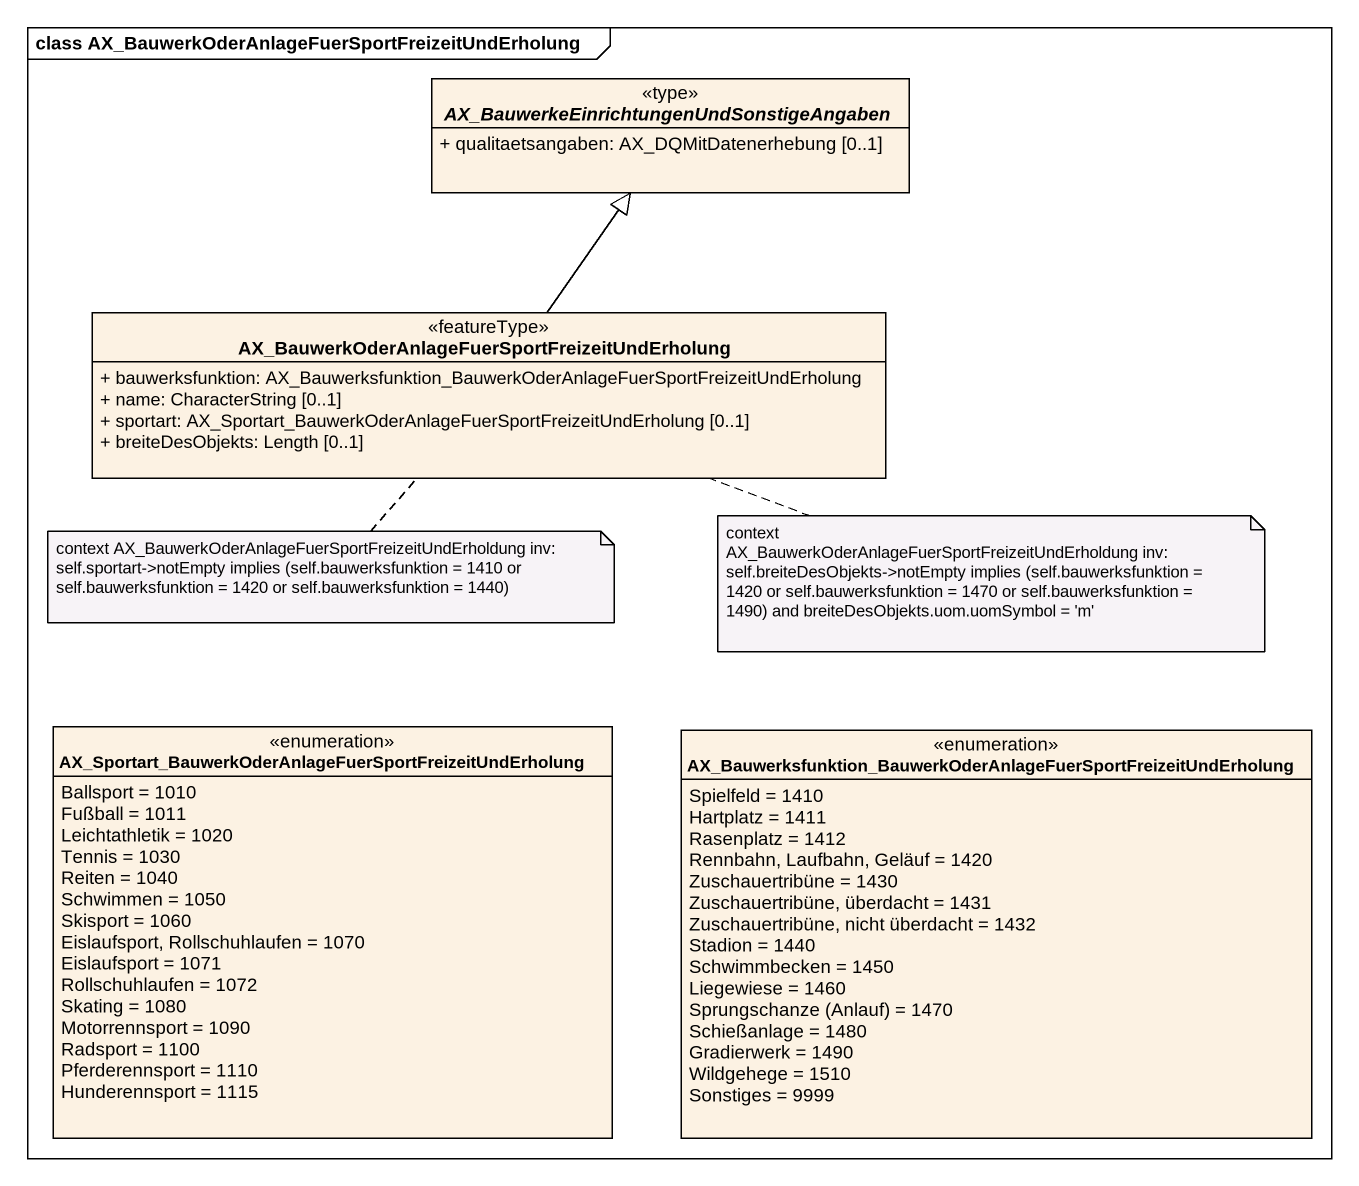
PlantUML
@startuml
mainframe class AX_BauwerkOderAnlageFuerSportFreizeitUndErholung
hide circle
hide empty members
skinparam classAttributeIconSize 0
abstract class "AX_BauwerkeEinrichtungenUndSonstigeAngaben" as AX_BauwerkeEinrichtungenUndS <<type>> {
  + qualitaetsangaben: AX_DQMitDatenerhebung [0..1]
}
class "AX_BauwerkOderAnlageFuerSportFreizeitUndErholung" as AX_BauwerkOderAnlageFuerSpor <<featureType>> {
  + bauwerksfunktion: AX_Bauwerksfunktion_BauwerkOderAnlageFuerSportFreizeitUndErholung
  + name: CharacterString [0..1]
  + sportart: AX_Sportart_BauwerkOderAnlageFuerSportFreizeitUndErholung [0..1]
  + breiteDesObjekts: Length [0..1]
}
enum "AX_Sportart_BauwerkOderAnlageFuerSportFreizeitUndErholung" as AX_Sportart {
  Ballsport = 1010
  Fußball = 1011
  Leichtathletik = 1020
  Tennis = 1030
  Reiten = 1040
  Schwimmen = 1050
  Skisport = 1060
  Eislaufsport, Rollschuhlaufen = 1070
  Eislaufsport = 1071
  Rollschuhlaufen = 1072
  Skating = 1080
  Motorrennsport = 1090
  Radsport = 1100
  Pferderennsport = 1110
  Hunderennsport = 1115
}
enum "AX_Bauwerksfunktion_BauwerkOderAnlageFuerSportFreizeitUndErholung" as AX_Bauwerksfunktion {
  Spielfeld = 1410
  Hartplatz = 1411
  Rasenplatz = 1412
  Rennbahn, Laufbahn, Geläuf = 1420
  Zuschauertribüne = 1430
  Zuschauertribüne, überdacht = 1431
  Zuschauertribüne, nicht überdacht = 1432
  Stadion = 1440
  Schwimmbecken = 1450
  Liegewiese = 1460
  {field} Sprungschanze (Anlauf) = 1470
  Schießanlage = 1480
  Gradierwerk = 1490
  Wildgehege = 1510
  Sonstiges = 9999
}
AX_BauwerkOderAnlageFuerSpor -up-|> AX_BauwerkeEinrichtungenUndS
note bottom of AX_BauwerkOderAnlageFuerSpor
  context AX_BauwerkOderAnlageFuerSportFreizeitUndErholdung inv:
  self.sportart->notEmpty implies (self.bauwerksfunktion = 1410 or self.bauwerksfunktion = 1420 or self.bauwerksfunktion = 1440)
end note
note right of AX_BauwerkOderAnlageFuerSpor
  context
  AX_BauwerkOderAnlageFuerSportFreizeitUndErholdung inv:
  self.breiteDesObjekts->notEmpty implies (self.bauwerksfunktion = 1420 or self.bauwerksfunktion = 1470 or self.bauwerksfunktion = 1490) and breiteDesObjekts.uom.uomSymbol = 'm'
end note
@enduml
